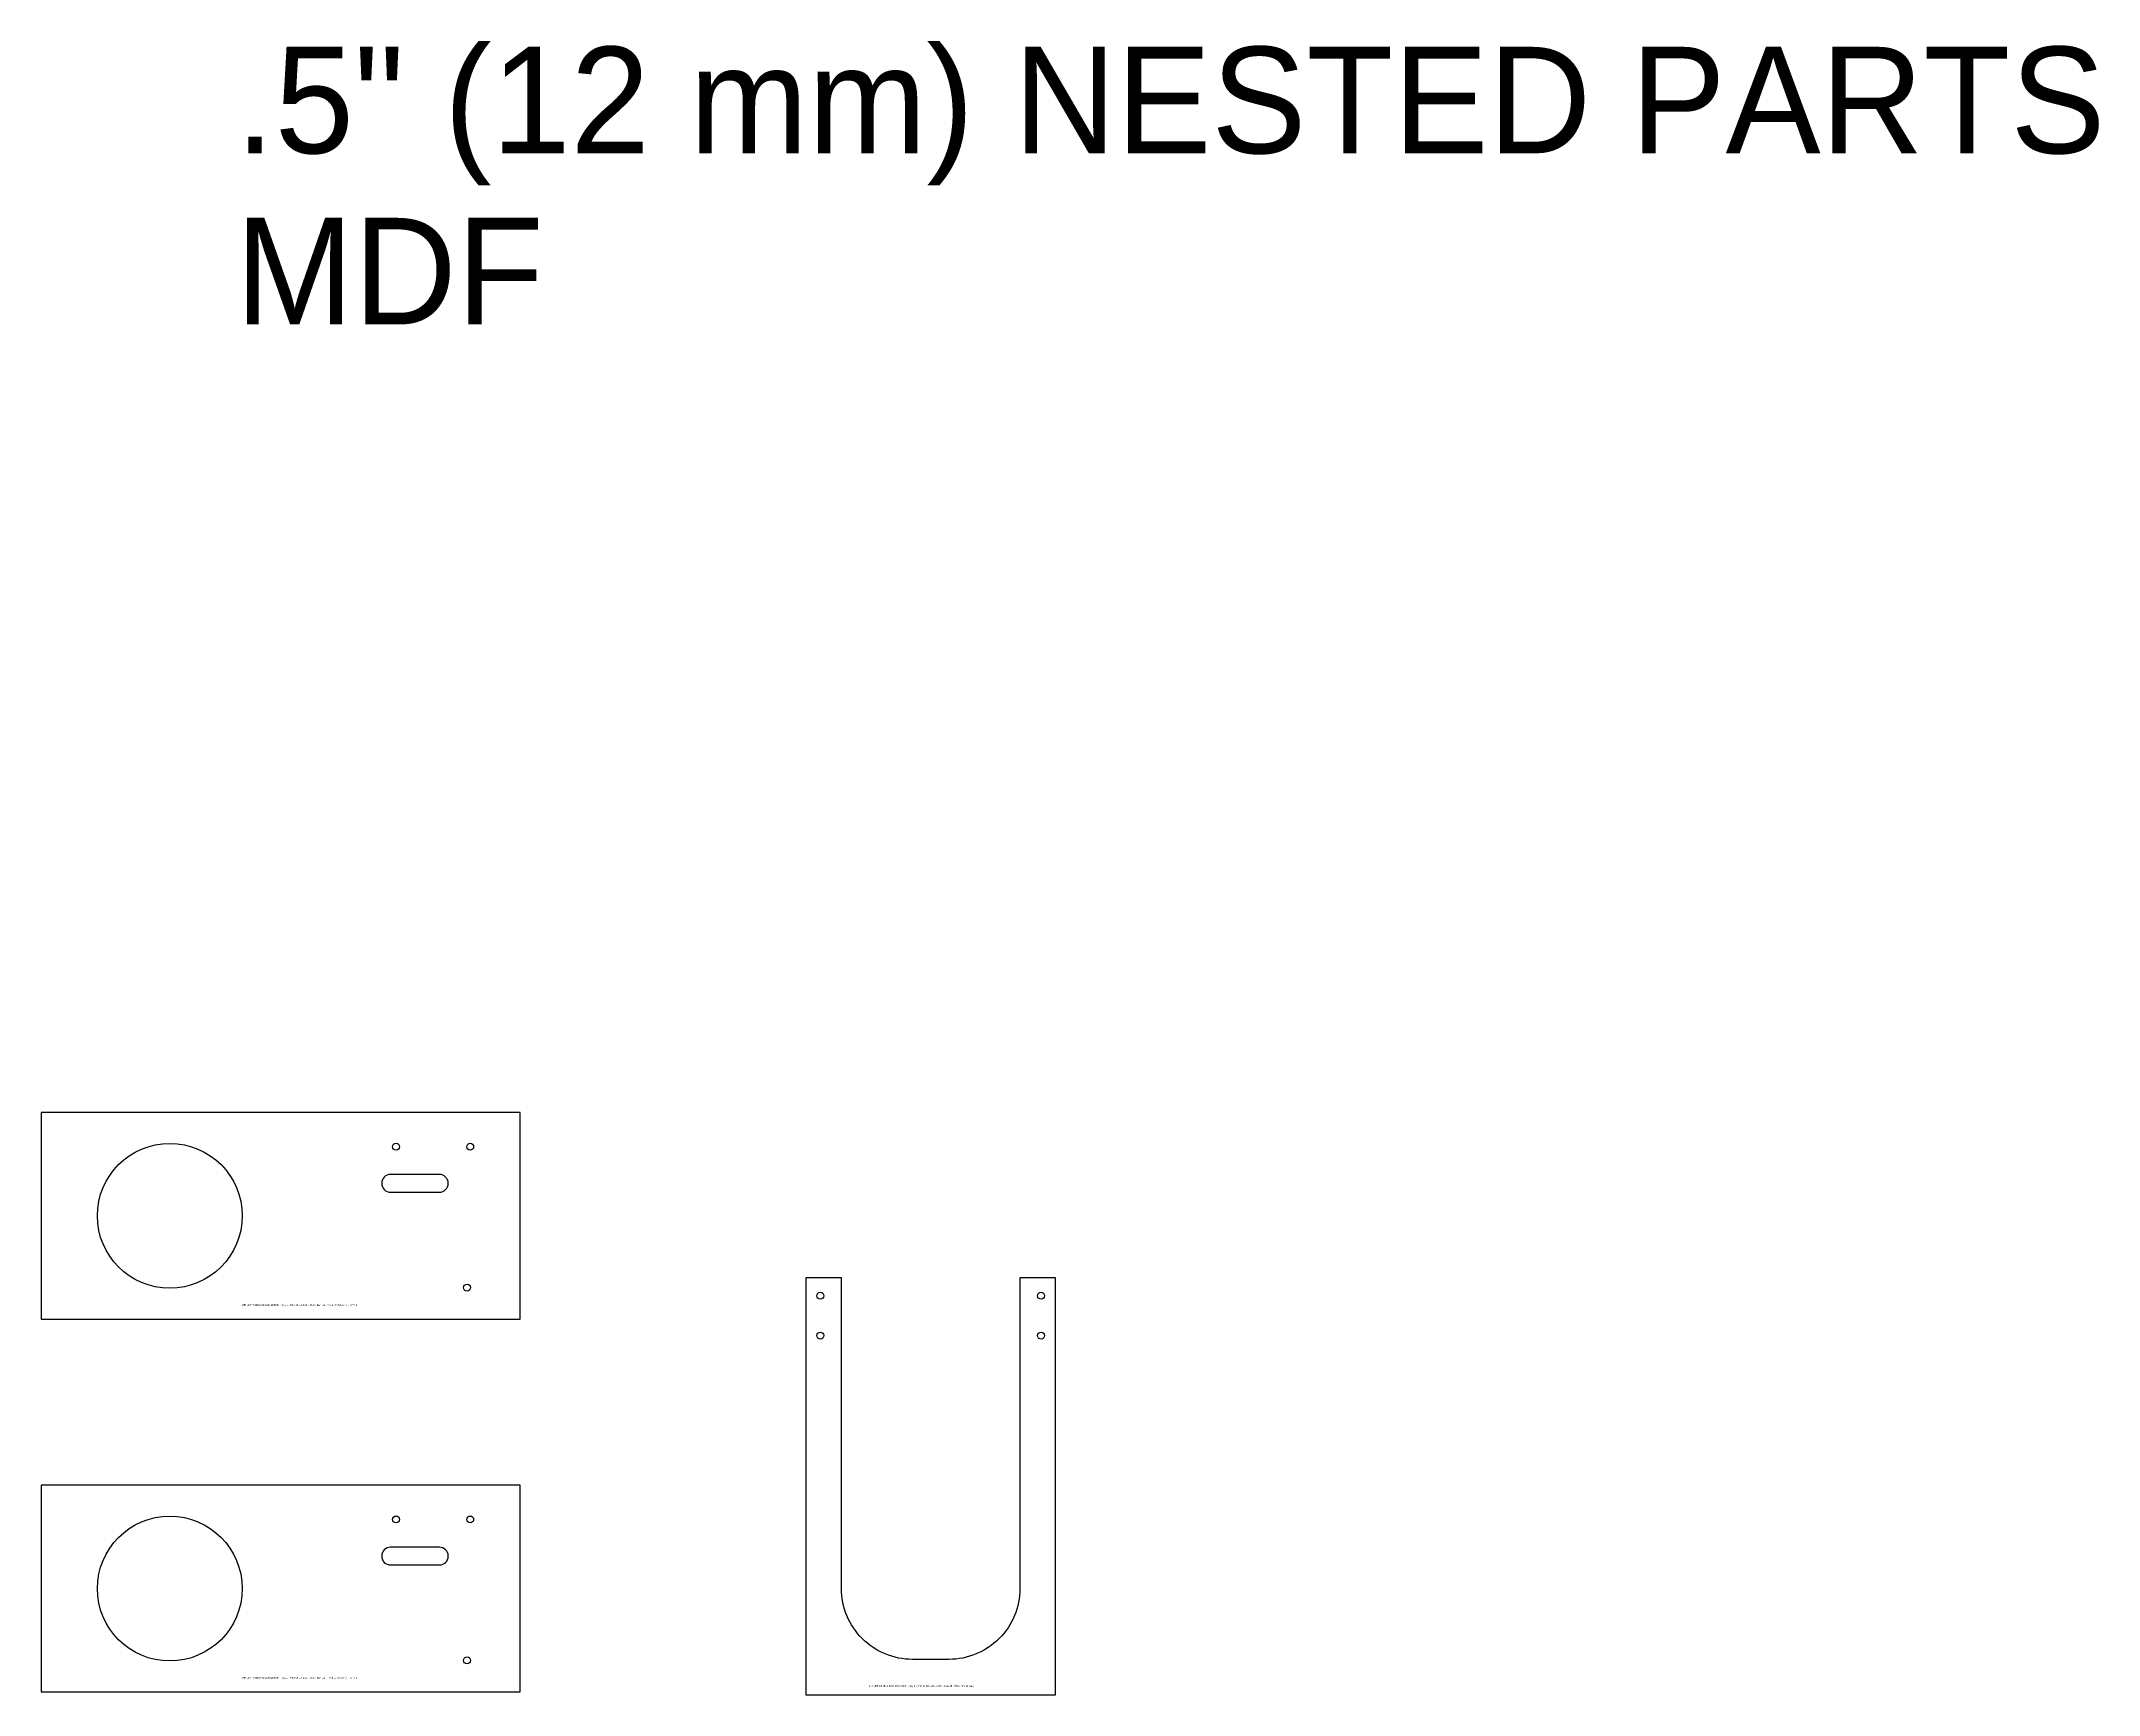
# Model space of a CAD drawing. Header units: inches. Extents: x 0 to 58, y -0.1 to 46.5.
import ezdxf

# ---------------------------------------------------------------- set-up
doc = ezdxf.new("R2010")
doc.units = ezdxf.units.IN
doc.header["$MEASUREMENT"] = 0
doc.layers.add('Info', color=4, linetype='Continuous')
doc.styles.add('Annotative', font='txt')

msp = doc.modelspace()

# ---------------------------------------------------------------- linework, layer by layer
at = {"color": 7, "linetype": 'Continuous', "lineweight": 25}
for points in [[(13.5, 16.335), (0, 16.335), (0, 10.505), (13.5, 10.505)], [(13.5, 5.83), (0, 5.83), (0, 0), (13.5, 0)]]:
    msp.add_lwpolyline(points, close=True, dxfattribs=at)
for points in [[(11.219, 14.085, 1), (11.219, 14.585), (9.844, 14.585, 1), (9.844, 14.085)], [(27.577, 2.919, -0.414214), (25.577, 0.919), (24.548, 0.919, -0.414214), (22.548, 2.919), (22.548, 11.669), (21.548, 11.669), (21.548, -0.081), (28.577, -0.081), (28.577, 11.669), (27.577, 11.669)], [(11.219, 3.58, 1), (11.219, 4.08), (9.844, 4.08, 1), (9.844, 3.58)]]:
    msp.add_lwpolyline(points, format="xyb", close=True, dxfattribs=at)
for centre, radius in [((3.625, 13.42), 2.04), ((10, 15.367), 0.0967), ((12.089, 15.367), 0.0967), ((12, 11.397), 0.0967), ((21.954, 11.169), 0.0968), ((28.171, 11.169), 0.0968), ((21.954, 10.044), 0.0968), ((28.171, 10.044), 0.0968), ((3.625, 2.915), 2.04), ((10, 4.862), 0.0967), ((12.089, 4.862), 0.0967), ((12, 0.892), 0.0967)]:
    msp.add_circle(centre, radius, dxfattribs=at)

# ---------------------------------------------------------------- texts
for s, p in [('.5" (12 mm) NESTED PARTS', (5.467, 43.366)), ('MDF', (5.467, 38.546))]:
    msp.add_text(s, height=3).set_placement(p)
at = {"layer": 'Info', "style": 'Annotative'}
for s, p in [('UIP LEFT INBOARD LONGERON  - Qty 1 - PN# OH1A-102 - CNC - Item 12 - Thick .5" (12 mm)  -  QTY 2', (5.658, 10.881)), ('UIP LEFT INBOARD LONGERON  - Qty 1 - PN# OH1A-102 - CNC - Item 12 - Thick .5" (12 mm)  -  QTY 2', (5.658, 0.376)), ('UIP UPPER HUD BOX SUPPORT  - Qty 1 - PN# OH1A-105 - CNC - Item 15 - Thick .5" (12 mm)', (23.322, 0.143))]:
    msp.add_text(s, height=0.05, dxfattribs=at).set_placement(p)

doc.saveas('drawing.dxf')
